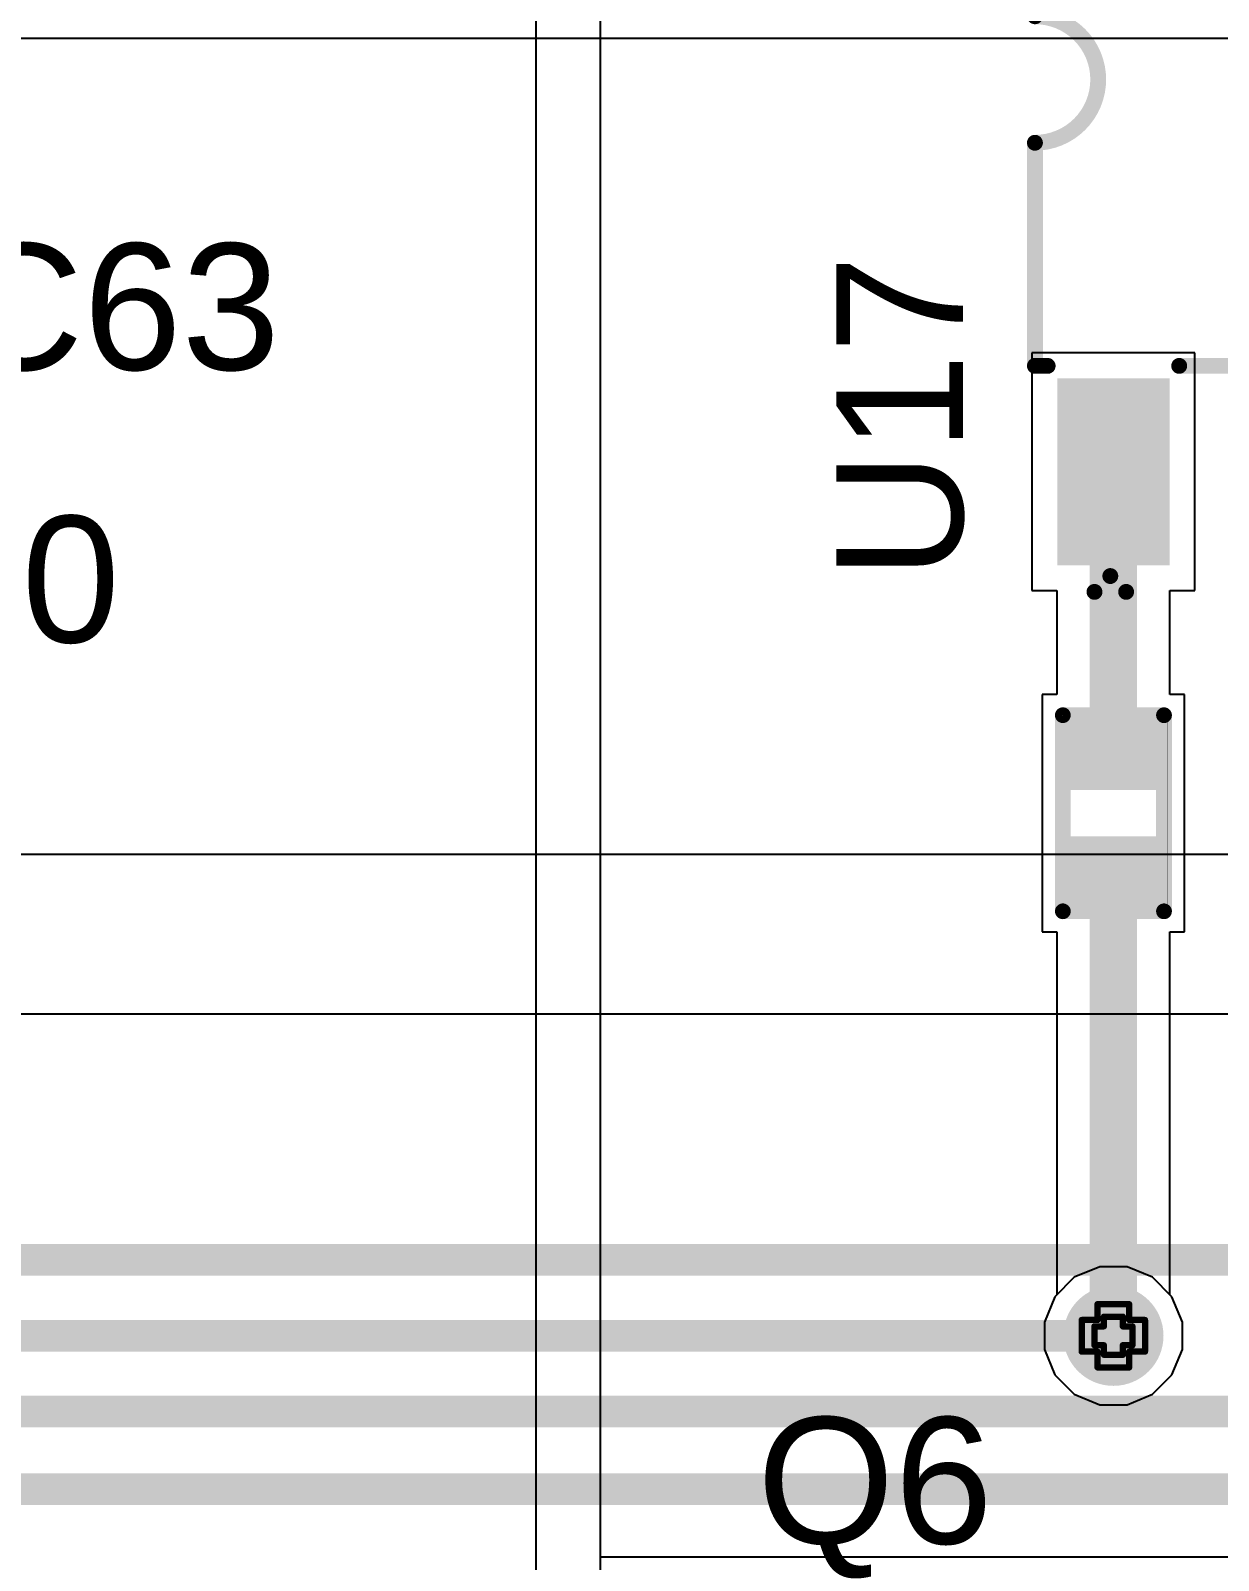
# Model space of a CAD drawing. Header units: inches. Extents: x -3 to 5259, y -3 to 5282.
# Drawn here: x 79.64 to 89.17, y 73.65 to 85.94 of the extents above; entities that cross this region are included whole.
import ezdxf

# ---------------------------------------------------------------- set-up
doc = ezdxf.new("R2010")
doc.units = ezdxf.units.IN
for name, color, linetype in [('Bottom Layer', 5, 'Continuous'), ('Bottom Solder', 6, 'Continuous'), ('Drill Drawing', 1, 'Continuous'), ('Layer 1', 16, 'Continuous'), ('Layer 2', 76, 'Continuous'), ('Top Layer', 1, 'Continuous'), ('Top Overlay', 2, 'Continuous'), ('Top Paste', 8, 'Continuous'), ('Top Solder', 216, 'Continuous'), ('Via Holes', 16, 'Continuous')]:
    doc.layers.add(name, color=color, linetype=linetype)
doc.styles.add('Arial', font='', dxfattribs={"height": 0.2})
doc.styles.get('Arial').set_extended_font_data('Arial')

# ---------------------------------------------------------------- blocks, each defined once
blk = doc.blocks.new('SO_5_11')
at = {"layer": 'Top Layer'}
for points in [[(-3.85, 0.87), (-3.85, 1.67), (-2.45, 1.67), (-2.45, 0.87)], [(2.45, 0.87), (2.45, 1.67), (3.85, 1.67), (3.85, 0.87)], [(2.475, -0.4), (2.475, 0.4), (3.875, 0.4), (3.875, -0.4)], [(-3.875, -1.67), (-3.875, -0.87), (-2.475, -0.87), (-2.475, -1.67)], [(2.45, -1.67), (2.45, -0.87), (3.85, -0.87), (3.85, -1.67)]]:
    blk.add_hatch(color=1, dxfattribs=at).paths.add_polyline_path(points)
at = {"layer": 'Top Paste'}
for points in [[(-3.85, 0.87), (-3.85, 1.67), (-2.45, 1.67), (-2.45, 0.87)], [(2.45, 0.87), (2.45, 1.67), (3.85, 1.67), (3.85, 0.87)], [(2.475, -0.4), (2.475, 0.4), (3.875, 0.4), (3.875, -0.4)], [(-3.875, -1.67), (-3.875, -0.87), (-2.475, -0.87), (-2.475, -1.67)], [(2.45, -1.67), (2.45, -0.87), (3.85, -0.87), (3.85, -1.67)]]:
    blk.add_hatch(color=8, dxfattribs=at).paths.add_polyline_path(points)
at = {"layer": 'Top Solder'}
for points in [[(-3.901, 0.819), (-3.901, 1.721), (-2.399, 1.721), (-2.399, 0.819)], [(2.399, 0.819), (2.399, 1.721), (3.901, 1.721), (3.901, 0.819)], [(2.424, -0.451), (2.424, 0.451), (3.926, 0.451), (3.926, -0.451)], [(-3.926, -1.721), (-3.926, -0.819), (-2.424, -0.819), (-2.424, -1.721)], [(2.399, -1.721), (2.399, -0.819), (3.901, -0.819), (3.901, -1.721)]]:
    blk.add_hatch(color=216, dxfattribs=at).paths.add_polyline_path(points)
at = {"layer": 'Top Overlay'}
for points in [[(-2.3, 1.9, 0.127, 0.127, 0), (-2.3, 1.798, 0.127, 0.127, 0)], [(-2.3, 1.9, 0.127, 0.127, 0), (-0.508, 1.9, 0.127, 0.127, 0)], [(0.508, 1.9, 0.127, 0.127, -1), (-0.508, 1.9, 0.127, 0.127, 0)], [(0.508, 1.9, 0.127, 0.127, 0), (2.3, 1.9, 0.127, 0.127, 0)], [(2.3, 1.9, 0.127, 0.127, 0), (2.3, 1.798, 0.127, 0.127, 0)], [(2.3, 1.9, 0.127, 0.127, 0), (2.3, 1.798, 0.127, 0.127, 0)], [(-4.115, 1.422, 0.127, 0.127, 0), (-3.988, 1.295, 0.127, 0.127, 0)], [(-4.115, 1.422, 0.127, 0.127, 0), (-4.115, 1.168, 0.127, 0.127, 0)], [(-3.988, 1.295, 0.127, 0.127, 0), (-4.115, 1.168, 0.127, 0.127, 0)], [(-2.3, 0.742, 0.127, 0.127, 0), (-2.3, -0.742, 0.127, 0.127, 0)], [(2.3, 0.742, 0.127, 0.127, 0), (2.3, 0.519, 0.127, 0.127, 0)], [(2.3, -0.519, 0.127, 0.127, 0), (2.3, -0.742, 0.127, 0.127, 0)], [(-2.3, -1.798, 0.127, 0.127, 0), (-2.3, -1.9, 0.127, 0.127, 0)], [(-2.3, -1.9, 0.127, 0.127, 0), (2.3, -1.9, 0.127, 0.127, 0)], [(2.3, -1.798, 0.127, 0.127, 0), (2.3, -1.9, 0.127, 0.127, 0)]]:
    blk.add_lwpolyline(points, format="xyseb", dxfattribs=at)
for points in [[(-2.332, 1.9, 0.0635, 0.0635, 1), (-2.268, 1.9, 0.0635, 0.0635, 1)], [(-2.332, 1.9, 0.0635, 0.0635, 1), (-2.268, 1.9, 0.0635, 0.0635, 1)], [(-2.332, 1.798, 0.0635, 0.0635, 1), (-2.268, 1.798, 0.0635, 0.0635, 1)], [(-0.54, 1.9, 0.0635, 0.0635, 1), (-0.476, 1.9, 0.0635, 0.0635, 1)], [(-0.539, 1.9, 0.0635, 0.0635, 1), (-0.476, 1.9, 0.0635, 0.0635, 1)], [(0.476, 1.9, 0.0635, 0.0635, 1), (0.54, 1.9, 0.0635, 0.0635, 1)], [(0.476, 1.9, 0.0635, 0.0635, 1), (0.54, 1.9, 0.0635, 0.0635, 1)], [(2.268, 1.9, 0.0635, 0.0635, 1), (2.332, 1.9, 0.0635, 0.0635, 1)], [(2.268, 1.9, 0.0635, 0.0635, 1), (2.332, 1.9, 0.0635, 0.0635, 1)], [(2.268, 1.9, 0.0635, 0.0635, 1), (2.332, 1.9, 0.0635, 0.0635, 1)], [(2.268, 1.798, 0.0635, 0.0635, 1), (2.332, 1.798, 0.0635, 0.0635, 1)], [(2.268, 1.798, 0.0635, 0.0635, 1), (2.332, 1.798, 0.0635, 0.0635, 1)], [(-4.147, 1.422, 0.0635, 0.0635, 1), (-4.083, 1.422, 0.0635, 0.0635, 1)], [(-4.147, 1.422, 0.0635, 0.0635, 1), (-4.083, 1.422, 0.0635, 0.0635, 1)], [(-4.02, 1.295, 0.0635, 0.0635, 1), (-3.956, 1.295, 0.0635, 0.0635, 1)], [(-4.02, 1.295, 0.0635, 0.0635, 1), (-3.956, 1.295, 0.0635, 0.0635, 1)], [(-4.147, 1.168, 0.0635, 0.0635, 1), (-4.083, 1.168, 0.0635, 0.0635, 1)], [(-4.147, 1.168, 0.0635, 0.0635, 1), (-4.083, 1.168, 0.0635, 0.0635, 1)], [(-2.332, 0.742, 0.0635, 0.0635, 1), (-2.268, 0.742, 0.0635, 0.0635, 1)], [(2.268, 0.742, 0.0635, 0.0635, 1), (2.332, 0.742, 0.0635, 0.0635, 1)], [(2.268, 0.519, 0.0635, 0.0635, 1), (2.332, 0.519, 0.0635, 0.0635, 1)], [(2.268, -0.519, 0.0635, 0.0635, 1), (2.332, -0.519, 0.0635, 0.0635, 1)], [(-2.332, -0.742, 0.0635, 0.0635, 1), (-2.268, -0.742, 0.0635, 0.0635, 1)], [(2.268, -0.742, 0.0635, 0.0635, 1), (2.332, -0.742, 0.0635, 0.0635, 1)], [(-2.332, -1.798, 0.0635, 0.0635, 1), (-2.268, -1.798, 0.0635, 0.0635, 1)], [(-2.332, -1.9, 0.0635, 0.0635, 1), (-2.268, -1.9, 0.0635, 0.0635, 1)], [(-2.332, -1.9, 0.0635, 0.0635, 1), (-2.268, -1.9, 0.0635, 0.0635, 1)], [(2.268, -1.798, 0.0635, 0.0635, 1), (2.332, -1.798, 0.0635, 0.0635, 1)], [(2.268, -1.9, 0.0635, 0.0635, 1), (2.332, -1.9, 0.0635, 0.0635, 1)], [(2.268, -1.9, 0.0635, 0.0635, 1), (2.332, -1.9, 0.0635, 0.0635, 1)]]:
    blk.add_lwpolyline(points, format="xyseb", close=True, dxfattribs=at)
blk = doc.blocks.new('R___0402_51')
at = {"layer": 'Top Layer'}
for points in [[(-0.699, -0.318), (-0.699, 0.318), (-0.241, 0.318), (-0.241, -0.318)], [(0.241, -0.318), (0.241, 0.318), (0.699, 0.318), (0.699, -0.318)]]:
    blk.add_hatch(color=1, dxfattribs=at).paths.add_polyline_path(points)
at = {"layer": 'Top Paste'}
for points in [[(-0.699, -0.318), (-0.699, 0.318), (-0.241, 0.318), (-0.241, -0.318)], [(0.241, -0.318), (0.241, 0.318), (0.699, 0.318), (0.699, -0.318)]]:
    blk.add_hatch(color=8, dxfattribs=at).paths.add_polyline_path(points)
at = {"layer": 'Top Solder'}
for points in [[(-0.754, -0.373), (-0.754, 0.373), (-0.186, 0.373), (-0.186, -0.373)], [(0.186, -0.373), (0.186, 0.373), (0.754, 0.373), (0.754, -0.373)]]:
    blk.add_hatch(color=216, dxfattribs=at).paths.add_polyline_path(points)
at = {"layer": 'Top Overlay'}
for points in [[(-0.787, 0.406, 0.127, 0.127, 0), (0.787, 0.406, 0.127, 0.127, 0)], [(-0.787, 0.406, 0.127, 0.127, 0), (-0.787, -0.406, 0.127, 0.127, 0)], [(0.787, 0.406, 0.127, 0.127, 0), (0.787, -0.406, 0.127, 0.127, 0)], [(-0.787, -0.406, 0.127, 0.127, 0), (0.787, -0.406, 0.127, 0.127, 0)], [(-0.813, -0.432, 0.00323, 0.00323, 0), (0.813, -0.432, 0.00323, 0.00323, 0)]]:
    blk.add_lwpolyline(points, format="xyseb", dxfattribs=at)
for points in [[(-0.819, 0.406, 0.0635, 0.0635, 1), (-0.756, 0.406, 0.0635, 0.0635, 1)], [(-0.819, 0.406, 0.0635, 0.0635, 1), (-0.756, 0.406, 0.0635, 0.0635, 1)], [(0.756, 0.406, 0.0635, 0.0635, 1), (0.819, 0.406, 0.0635, 0.0635, 1)], [(0.756, 0.406, 0.0635, 0.0635, 1), (0.819, 0.406, 0.0635, 0.0635, 1)], [(-0.819, -0.406, 0.0635, 0.0635, 1), (-0.756, -0.406, 0.0635, 0.0635, 1)], [(-0.819, -0.406, 0.0635, 0.0635, 1), (-0.756, -0.406, 0.0635, 0.0635, 1)], [(0.756, -0.406, 0.0635, 0.0635, 1), (0.819, -0.406, 0.0635, 0.0635, 1)], [(0.756, -0.406, 0.0635, 0.0635, 1), (0.819, -0.406, 0.0635, 0.0635, 1)], [(-0.814, -0.432, 0.00161, 0.00161, 1), (-0.812, -0.432, 0.00161, 0.00161, 1)], [(0.812, -0.432, 0.00161, 0.00161, 1), (0.814, -0.432, 0.00161, 0.00161, 1)]]:
    blk.add_lwpolyline(points, format="xyseb", close=True, dxfattribs=at)

msp = doc.modelspace()

# ---------------------------------------------------------------- hatches: boundary and pattern name
at = {"layer": 'Bottom Layer'}
h = msp.add_hatch(color=5, dxfattribs=at)
edge = h.paths.add_edge_path()
edge.add_arc((88.33, 75.457), 0.3, 0, 360)
at = {"layer": 'Bottom Solder'}
h = msp.add_hatch(color=6, dxfattribs=at)
edge = h.paths.add_edge_path()
edge.add_arc((88.33, 75.457), 0.402, 0, 360)
at = {"layer": 'Layer 1'}
h = msp.add_hatch(color=16, dxfattribs=at)
edge = h.paths.add_edge_path()
edge.add_arc((88.33, 75.457), 0.3, 0, 360)
at = {"layer": 'Layer 2'}
h = msp.add_hatch(color=76, dxfattribs=at)
edge = h.paths.add_edge_path()
edge.add_arc((88.33, 75.457), 0.3, 0, 360)
at = {"layer": 'Top Layer'}
h = msp.add_hatch(color=1, dxfattribs=at)
edge = h.paths.add_edge_path()
edge.add_arc((88.33, 75.457), 0.3, 0, 360)
at = {"layer": 'Top Solder'}
h = msp.add_hatch(color=216, dxfattribs=at)
edge = h.paths.add_edge_path()
edge.add_arc((88.33, 75.457), 0.402, 0, 360)
at = {"layer": 'Via Holes'}
h = msp.add_hatch(color=7, dxfattribs=at)
edge = h.paths.add_edge_path()
edge.add_arc((88.33, 75.457), 0.15, 0, 360)

# ---------------------------------------------------------------- linework, layer by layer
at = {"layer": 'Bottom Layer'}
for p, q in [((110.854, 79.324), (48.108, 79.324)), ((88.22, 76.011), (88.016, 75.927)), ((88.44, 76.011), (88.22, 76.011)), ((88.644, 75.927), (88.44, 76.011)), ((88.016, 75.927), (87.86, 75.771)), ((88.799, 75.771), (88.644, 75.927)), ((87.86, 75.771), (87.776, 75.567)), ((88.884, 75.567), (88.799, 75.771)), ((87.776, 75.567), (87.776, 75.347)), ((88.884, 75.347), (88.884, 75.567)), ((87.776, 75.347), (87.86, 75.143)), ((88.799, 75.143), (88.884, 75.347)), ((87.86, 75.143), (88.016, 74.987)), ((88.644, 74.987), (88.799, 75.143)), ((88.016, 74.987), (88.22, 74.903)), ((88.44, 74.903), (88.644, 74.987)), ((88.22, 74.903), (88.44, 74.903))]:
    msp.add_line(p, q, dxfattribs=at)
at = {"layer": 'Drill Drawing'}
for points in [[(88.203, 75.584, 0.0508, 0.0508, 0), (88.203, 75.711, 0.0508, 0.0508, 0)], [(88.203, 75.711, 0.0508, 0.0508, 0), (88.457, 75.711, 0.0508, 0.0508, 0)], [(88.457, 75.584, 0.0508, 0.0508, 0), (88.457, 75.711, 0.0508, 0.0508, 0)], [(88.076, 75.33, 0.0508, 0.0508, 0), (88.076, 75.584, 0.0508, 0.0508, 0)], [(88.076, 75.584, 0.0508, 0.0508, 0), (88.203, 75.584, 0.0508, 0.0508, 0)], [(88.254, 75.533, 0.0508, 0.0508, 0), (88.254, 75.61, 0.0508, 0.0508, 0)], [(88.254, 75.61, 0.0508, 0.0508, 0), (88.406, 75.61, 0.0508, 0.0508, 0)], [(88.406, 75.533, 0.0508, 0.0508, 0), (88.406, 75.61, 0.0508, 0.0508, 0)], [(88.457, 75.584, 0.0508, 0.0508, 0), (88.584, 75.584, 0.0508, 0.0508, 0)], [(88.584, 75.33, 0.0508, 0.0508, 0), (88.584, 75.584, 0.0508, 0.0508, 0)], [(88.177, 75.381, 0.0508, 0.0508, 0), (88.177, 75.533, 0.0508, 0.0508, 0)], [(88.177, 75.533, 0.0508, 0.0508, 0), (88.254, 75.533, 0.0508, 0.0508, 0)], [(88.406, 75.533, 0.0508, 0.0508, 0), (88.482, 75.533, 0.0508, 0.0508, 0)], [(88.482, 75.381, 0.0508, 0.0508, 0), (88.482, 75.533, 0.0508, 0.0508, 0)], [(88.076, 75.33, 0.0508, 0.0508, 0), (88.203, 75.33, 0.0508, 0.0508, 0)], [(88.177, 75.381, 0.0508, 0.0508, 0), (88.254, 75.381, 0.0508, 0.0508, 0)], [(88.203, 75.203, 0.0508, 0.0508, 0), (88.203, 75.33, 0.0508, 0.0508, 0)], [(88.254, 75.305, 0.0508, 0.0508, 0), (88.254, 75.381, 0.0508, 0.0508, 0)], [(88.254, 75.305, 0.0508, 0.0508, 0), (88.406, 75.305, 0.0508, 0.0508, 0)], [(88.406, 75.381, 0.0508, 0.0508, 0), (88.482, 75.381, 0.0508, 0.0508, 0)], [(88.406, 75.305, 0.0508, 0.0508, 0), (88.406, 75.381, 0.0508, 0.0508, 0)], [(88.457, 75.33, 0.0508, 0.0508, 0), (88.584, 75.33, 0.0508, 0.0508, 0)], [(88.457, 75.203, 0.0508, 0.0508, 0), (88.457, 75.33, 0.0508, 0.0508, 0)], [(88.203, 75.203, 0.0508, 0.0508, 0), (88.457, 75.203, 0.0508, 0.0508, 0)]]:
    msp.add_lwpolyline(points, format="xyseb", dxfattribs=at)
for points in [[(88.19, 75.711, 0.0254, 0.0254, 1), (88.215, 75.711, 0.0254, 0.0254, 1)], [(88.19, 75.711, 0.0254, 0.0254, 1), (88.215, 75.711, 0.0254, 0.0254, 1)], [(88.444, 75.711, 0.0254, 0.0254, 1), (88.469, 75.711, 0.0254, 0.0254, 1)], [(88.444, 75.711, 0.0254, 0.0254, 1), (88.469, 75.711, 0.0254, 0.0254, 1)], [(88.063, 75.584, 0.0254, 0.0254, 1), (88.088, 75.584, 0.0254, 0.0254, 1)], [(88.063, 75.584, 0.0254, 0.0254, 1), (88.088, 75.584, 0.0254, 0.0254, 1)], [(88.19, 75.584, 0.0254, 0.0254, 1), (88.215, 75.584, 0.0254, 0.0254, 1)], [(88.19, 75.584, 0.0254, 0.0254, 1), (88.215, 75.584, 0.0254, 0.0254, 1)], [(88.241, 75.61, 0.0254, 0.0254, 1), (88.266, 75.61, 0.0254, 0.0254, 1)], [(88.241, 75.61, 0.0254, 0.0254, 1), (88.266, 75.61, 0.0254, 0.0254, 1)], [(88.393, 75.61, 0.0254, 0.0254, 1), (88.419, 75.61, 0.0254, 0.0254, 1)], [(88.393, 75.61, 0.0254, 0.0254, 1), (88.419, 75.61, 0.0254, 0.0254, 1)], [(88.444, 75.584, 0.0254, 0.0254, 1), (88.469, 75.584, 0.0254, 0.0254, 1)], [(88.444, 75.584, 0.0254, 0.0254, 1), (88.469, 75.584, 0.0254, 0.0254, 1)], [(88.571, 75.584, 0.0254, 0.0254, 1), (88.596, 75.584, 0.0254, 0.0254, 1)], [(88.571, 75.584, 0.0254, 0.0254, 1), (88.596, 75.584, 0.0254, 0.0254, 1)], [(88.165, 75.533, 0.0254, 0.0254, 1), (88.19, 75.533, 0.0254, 0.0254, 1)], [(88.165, 75.533, 0.0254, 0.0254, 1), (88.19, 75.533, 0.0254, 0.0254, 1)], [(88.241, 75.533, 0.0254, 0.0254, 1), (88.266, 75.533, 0.0254, 0.0254, 1)], [(88.241, 75.533, 0.0254, 0.0254, 1), (88.266, 75.533, 0.0254, 0.0254, 1)], [(88.393, 75.533, 0.0254, 0.0254, 1), (88.419, 75.533, 0.0254, 0.0254, 1)], [(88.393, 75.533, 0.0254, 0.0254, 1), (88.419, 75.533, 0.0254, 0.0254, 1)], [(88.469, 75.533, 0.0254, 0.0254, 1), (88.495, 75.533, 0.0254, 0.0254, 1)], [(88.469, 75.533, 0.0254, 0.0254, 1), (88.495, 75.533, 0.0254, 0.0254, 1)], [(88.063, 75.33, 0.0254, 0.0254, 1), (88.088, 75.33, 0.0254, 0.0254, 1)], [(88.063, 75.33, 0.0254, 0.0254, 1), (88.088, 75.33, 0.0254, 0.0254, 1)], [(88.165, 75.381, 0.0254, 0.0254, 1), (88.19, 75.381, 0.0254, 0.0254, 1)], [(88.165, 75.381, 0.0254, 0.0254, 1), (88.19, 75.381, 0.0254, 0.0254, 1)], [(88.19, 75.33, 0.0254, 0.0254, 1), (88.215, 75.33, 0.0254, 0.0254, 1)], [(88.19, 75.33, 0.0254, 0.0254, 1), (88.215, 75.33, 0.0254, 0.0254, 1)], [(88.241, 75.381, 0.0254, 0.0254, 1), (88.266, 75.381, 0.0254, 0.0254, 1)], [(88.241, 75.381, 0.0254, 0.0254, 1), (88.266, 75.381, 0.0254, 0.0254, 1)], [(88.241, 75.305, 0.0254, 0.0254, 1), (88.266, 75.305, 0.0254, 0.0254, 1)], [(88.241, 75.305, 0.0254, 0.0254, 1), (88.266, 75.305, 0.0254, 0.0254, 1)], [(88.393, 75.381, 0.0254, 0.0254, 1), (88.419, 75.381, 0.0254, 0.0254, 1)], [(88.393, 75.381, 0.0254, 0.0254, 1), (88.419, 75.381, 0.0254, 0.0254, 1)], [(88.393, 75.305, 0.0254, 0.0254, 1), (88.419, 75.305, 0.0254, 0.0254, 1)], [(88.393, 75.305, 0.0254, 0.0254, 1), (88.419, 75.305, 0.0254, 0.0254, 1)], [(88.444, 75.33, 0.0254, 0.0254, 1), (88.469, 75.33, 0.0254, 0.0254, 1)], [(88.444, 75.33, 0.0254, 0.0254, 1), (88.469, 75.33, 0.0254, 0.0254, 1)], [(88.469, 75.381, 0.0254, 0.0254, 1), (88.495, 75.381, 0.0254, 0.0254, 1)], [(88.469, 75.381, 0.0254, 0.0254, 1), (88.495, 75.381, 0.0254, 0.0254, 1)], [(88.571, 75.33, 0.0254, 0.0254, 1), (88.596, 75.33, 0.0254, 0.0254, 1)], [(88.571, 75.33, 0.0254, 0.0254, 1), (88.596, 75.33, 0.0254, 0.0254, 1)], [(88.19, 75.203, 0.0254, 0.0254, 1), (88.215, 75.203, 0.0254, 0.0254, 1)], [(88.19, 75.203, 0.0254, 0.0254, 1), (88.215, 75.203, 0.0254, 0.0254, 1)], [(88.444, 75.203, 0.0254, 0.0254, 1), (88.469, 75.203, 0.0254, 0.0254, 1)], [(88.444, 75.203, 0.0254, 0.0254, 1), (88.469, 75.203, 0.0254, 0.0254, 1)]]:
    msp.add_lwpolyline(points, format="xyseb", close=True, dxfattribs=at)
at = {"layer": 'Layer 1'}
for p, q in [((88.22, 76.011), (88.016, 75.927)), ((88.44, 76.011), (88.22, 76.011)), ((88.644, 75.927), (88.44, 76.011)), ((88.016, 75.927), (87.86, 75.771)), ((88.799, 75.771), (88.644, 75.927)), ((87.86, 75.771), (87.776, 75.567)), ((88.884, 75.567), (88.799, 75.771)), ((87.776, 75.567), (87.776, 75.347)), ((88.884, 75.347), (88.884, 75.567)), ((87.776, 75.347), (87.86, 75.143)), ((88.799, 75.143), (88.884, 75.347)), ((87.86, 75.143), (88.016, 74.987)), ((88.644, 74.987), (88.799, 75.143)), ((88.016, 74.987), (88.22, 74.903)), ((88.44, 74.903), (88.644, 74.987)), ((88.22, 74.903), (88.44, 74.903))]:
    msp.add_line(p, q, dxfattribs=at)
at = {"layer": 'Layer 2'}
for p, q in [((65.467, 85.878), (118.244, 85.878)), ((100.476, 78.04), (65.467, 78.04))]:
    msp.add_line(p, q, dxfattribs=at)
for points in [[(8.406, 76.067, 0.254, 0.254, 0), (100.482, 76.067, 0.254, 0.254, 0)], [(10.285, 75.457, 0.254, 0.254, 0), (88.33, 75.457, 0.254, 0.254, 0)], [(10.637, 74.848, 0.254, 0.254, 0), (111.363, 74.848, 0.254, 0.254, 0)], [(23.428, 74.225, 0.254, 0.254, 0), (94.011, 74.225, 0.254, 0.254, 0)]]:
    msp.add_lwpolyline(points, format="xyseb", dxfattribs=at)
msp.add_lwpolyline([(88.266, 75.457, 0.127, 0.127, 1), (88.393, 75.457, 0.127, 0.127, 1)], format="xyseb", close=True, dxfattribs=at)
at = {"layer": 'Top Layer'}
for p, q in [((83.695, 92.54), (83.695, 67.651)), ((84.213, 71.207), (84.213, 92.54)), ((84.213, 73.678), (84.213, 92.47)), ((88.984, 83.351), (87.676, 83.351)), ((87.676, 83.351), (87.676, 81.443)), ((88.984, 83.351), (87.676, 83.351)), ((87.676, 83.351), (87.676, 81.443)), ((88.984, 81.443), (88.984, 83.351)), ((88.984, 81.443), (88.984, 83.351)), ((87.676, 81.443), (87.877, 81.443)), ((87.676, 81.443), (87.877, 81.443)), ((87.877, 81.443), (87.877, 80.607)), ((87.877, 81.443), (87.877, 80.607)), ((88.783, 80.607), (88.783, 81.443)), ((88.783, 81.443), (88.984, 81.443)), ((88.783, 80.607), (88.783, 81.443)), ((88.783, 81.443), (88.984, 81.443)), ((87.877, 80.607), (87.758, 80.607)), ((87.758, 80.607), (87.758, 79.641)), ((87.877, 80.607), (87.758, 80.607)), ((87.758, 80.607), (87.758, 79.641)), ((88.901, 80.607), (88.783, 80.607)), ((88.901, 80.607), (88.783, 80.607)), ((88.901, 79.641), (88.901, 80.607)), ((88.901, 79.641), (88.901, 80.607)), ((87.758, 79.641), (87.758, 78.702)), ((87.758, 79.641), (87.758, 78.702)), ((88.901, 78.702), (88.901, 79.641)), ((88.901, 78.702), (88.901, 79.641)), ((87.758, 78.702), (87.877, 78.702)), ((87.758, 78.702), (87.877, 78.702)), ((87.877, 78.702), (87.877, 75.787)), ((87.877, 78.702), (87.877, 75.787)), ((88.783, 75.787), (88.783, 78.702)), ((88.783, 78.702), (88.901, 78.702)), ((88.783, 75.787), (88.783, 78.702)), ((88.783, 78.702), (88.901, 78.702)), ((87.86, 75.771), (87.776, 75.567)), ((87.86, 75.771), (87.776, 75.567)), ((87.877, 75.787), (87.86, 75.771)), ((87.877, 75.787), (87.86, 75.771)), ((88.799, 75.771), (88.783, 75.787)), ((88.799, 75.771), (88.783, 75.787)), ((88.884, 75.567), (88.799, 75.771)), ((88.884, 75.567), (88.799, 75.771)), ((87.776, 75.567), (87.776, 75.347)), ((87.776, 75.567), (87.776, 75.347)), ((88.884, 75.347), (88.884, 75.567)), ((88.884, 75.347), (88.884, 75.567)), ((87.776, 75.347), (87.86, 75.143)), ((87.776, 75.347), (87.86, 75.143)), ((88.799, 75.143), (88.884, 75.347)), ((88.799, 75.143), (88.884, 75.347)), ((87.86, 75.143), (88.016, 74.987)), ((87.86, 75.143), (88.016, 74.987)), ((88.644, 74.987), (88.799, 75.143)), ((88.644, 74.987), (88.799, 75.143)), ((88.016, 74.987), (88.22, 74.903)), ((88.016, 74.987), (88.22, 74.903)), ((88.44, 74.903), (88.644, 74.987)), ((88.44, 74.903), (88.644, 74.987)), ((88.22, 74.903), (88.44, 74.903)), ((88.22, 74.903), (88.44, 74.903)), ((93.639, 73.678), (84.213, 73.678))]:
    msp.add_line(p, q, dxfattribs=at)
for points in [[(88.33, 82.488, 0.381, 0.381, 0), (88.33, 80.124, 0.381, 0.381, 0)], [(88.33, 75.457, 0.381, 0.381, 0), (88.33, 79.184, 0.381, 0.381, 0)]]:
    msp.add_lwpolyline(points, format="xyseb", dxfattribs=at)
for points in [[(88.235, 82.488, 0.191, 0.191, 1), (88.425, 82.488, 0.191, 0.191, 1)], [(88.235, 80.124, 0.191, 0.191, 1), (88.425, 80.124, 0.191, 0.191, 1)], [(88.235, 79.184, 0.191, 0.191, 1), (88.425, 79.184, 0.191, 0.191, 1)], [(88.235, 75.457, 0.191, 0.191, 1), (88.425, 75.457, 0.191, 0.191, 1)]]:
    msp.add_lwpolyline(points, format="xyseb", close=True, dxfattribs=at)

# ---------------------------------------------------------------- block references
at = {"rotation": 90}
for name, p in [('SO_5_11', (89.6, 85.547)), ('R___0402_51', (88.33, 79.654))]:
    msp.add_blockref(name, p, dxfattribs=at)

# ---------------------------------------------------------------- texts
at = {"layer": 'Top Overlay', "style": 'Arial'}
for s, p in [('C63', (79.037, 83.215)), ('R120', (76.963, 81.026)), ('Q6', (85.469, 73.787))]:
    msp.add_text(s, height=1.016, dxfattribs=at).set_placement(p)
msp.add_text('U17', height=1.016, rotation=90, dxfattribs=at).set_placement((87.122, 81.534))

doc.saveas('drawing.dxf')
